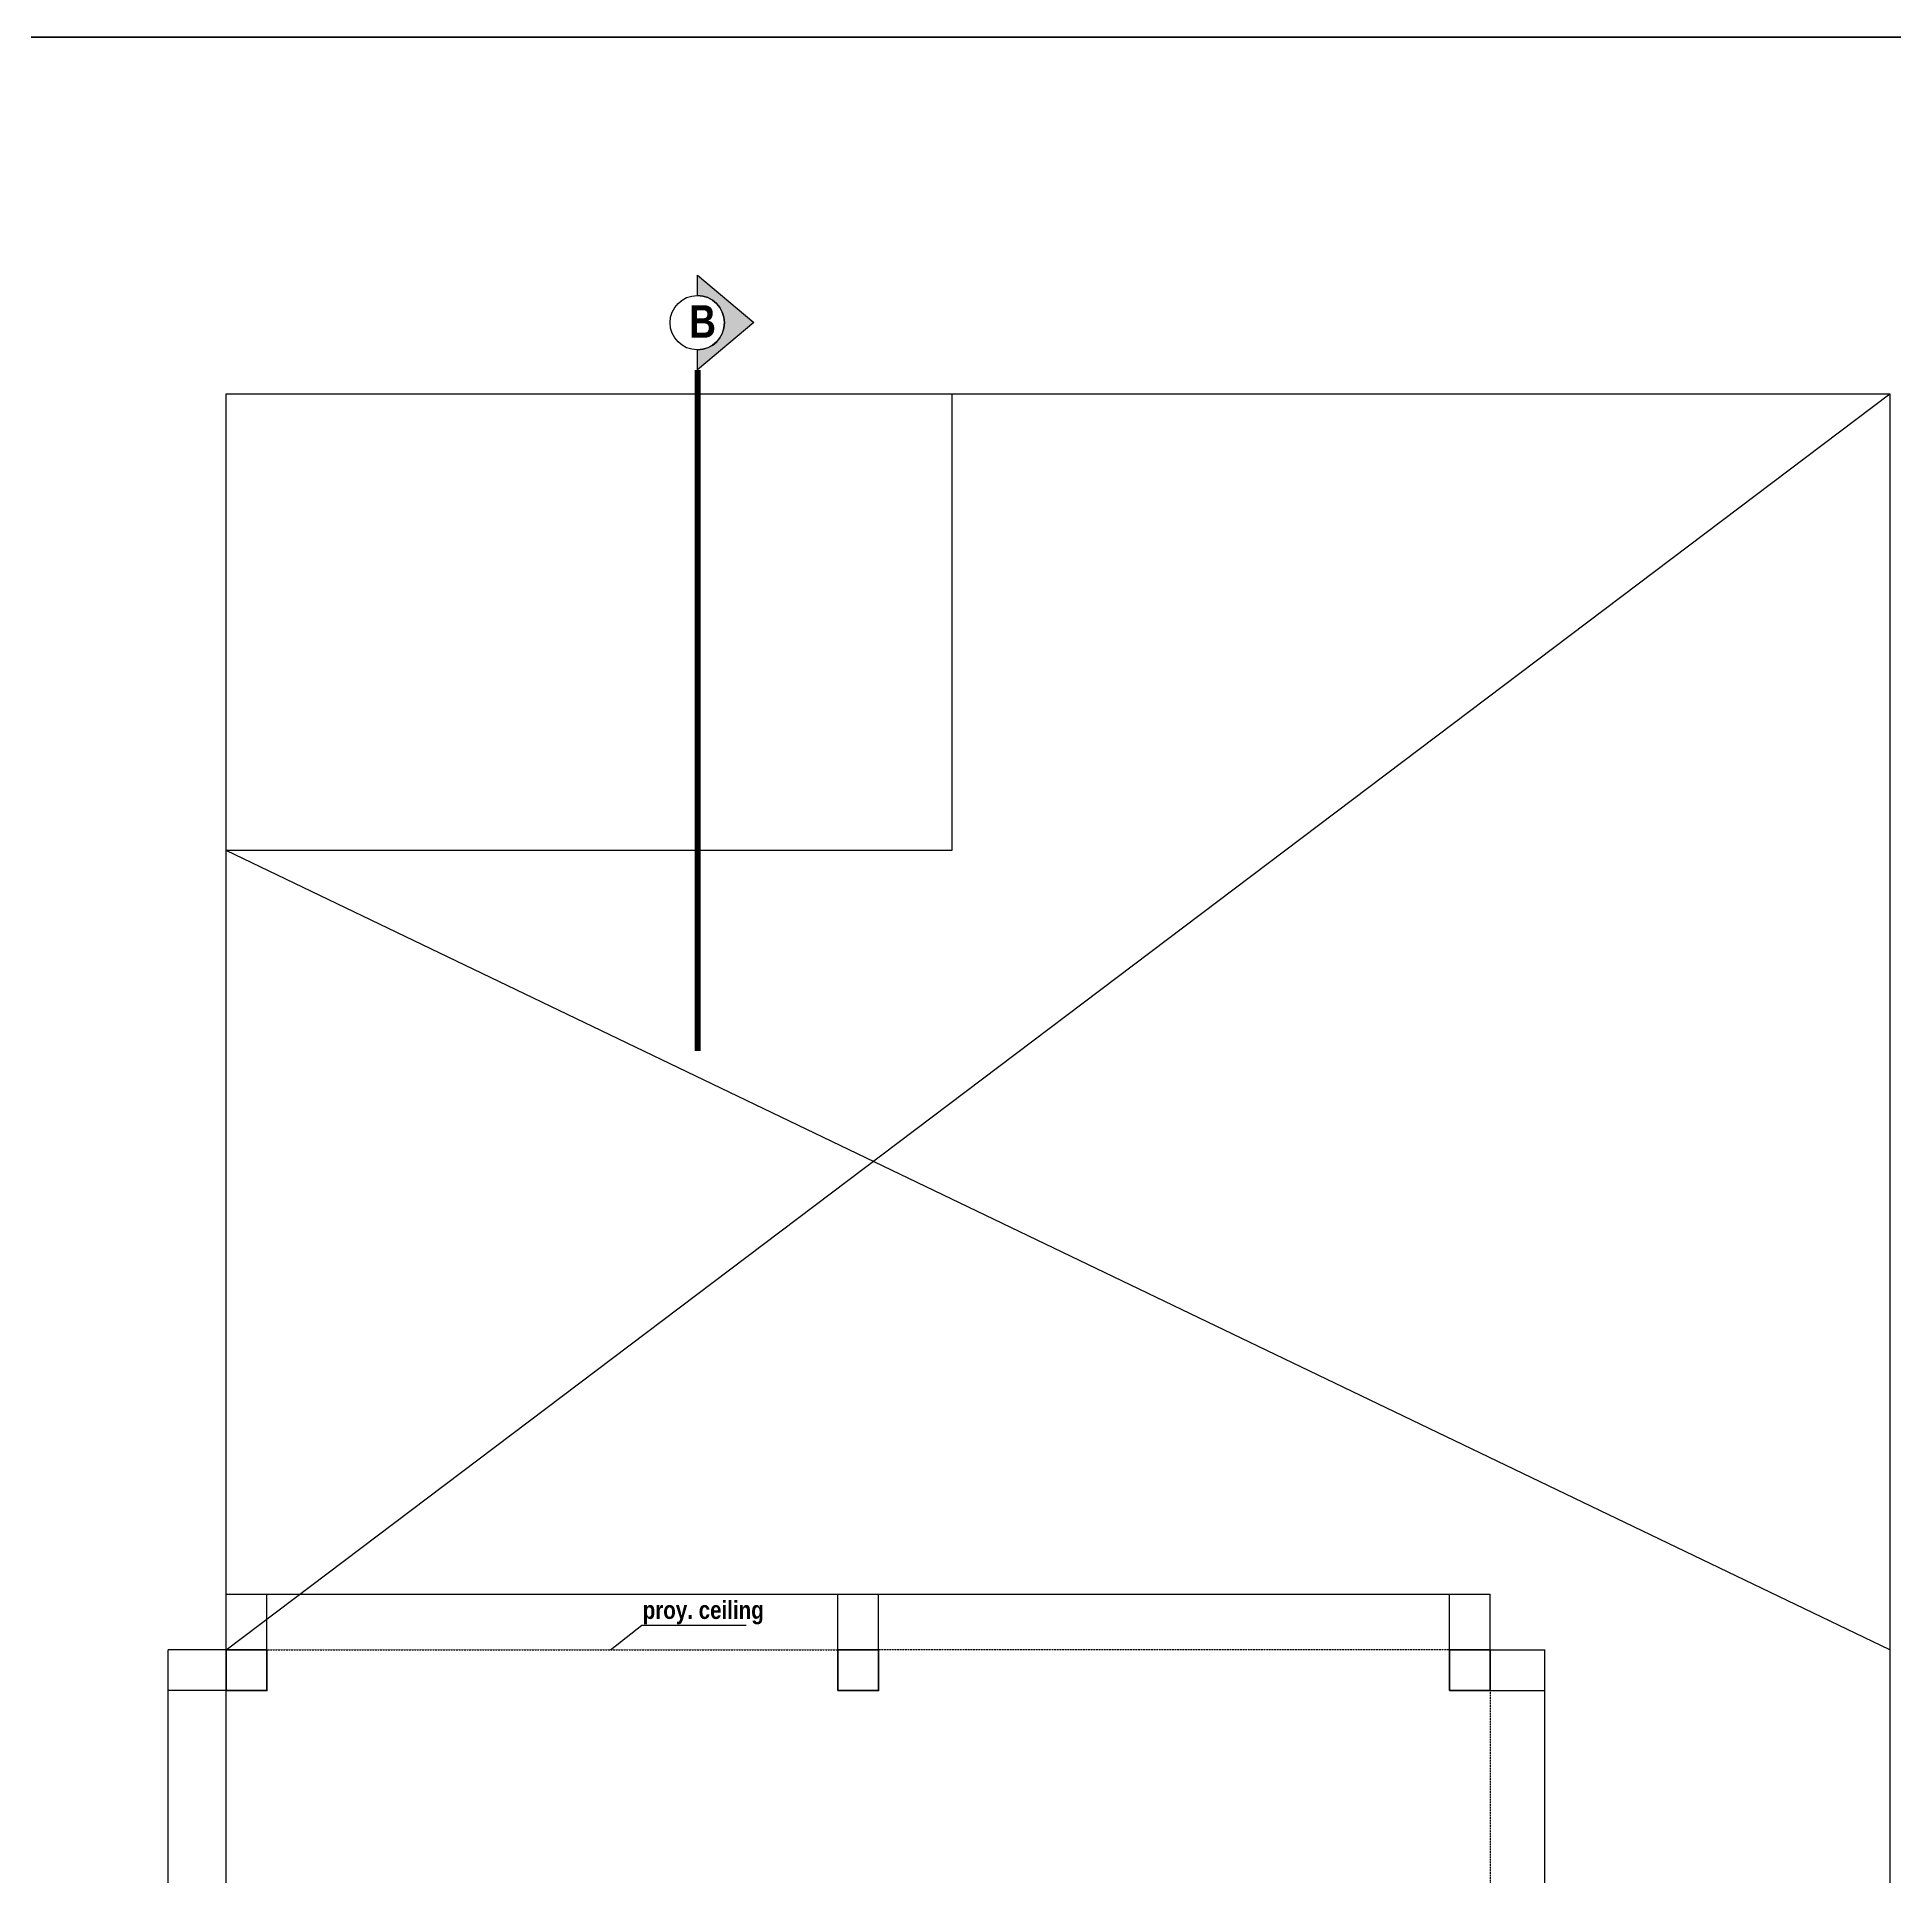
# Model space of a CAD drawing. Header units: millimetres. Extents: x -249630 to 95394, y -188036 to 109963.
# Drawn here: x -85220 to -70983, y 46676 to 60774 of the extents above; entities that cross this region are included whole.
import ezdxf

# ---------------------------------------------------------------- set-up
doc = ezdxf.new("R2010")
doc.units = ezdxf.units.MM
doc.header["$PDMODE"] = 2
doc.linetypes.add('ACAD_ISO04W100', pattern=[30, 24, -3, 0, -3])
doc.linetypes.add('DASHED2', pattern=[9.525, 6.35, -3.175])
for name, color, linetype in [('cotas', 1, 'Continuous'), ('Layer2', 8, 'Continuous'), ('Layer3', 3, 'Continuous'), ('SOMBRA', 252, 'Continuous'), ('TEXTOS', 11, 'Continuous'), ('VEREDA', 1, 'Continuous')]:
    doc.layers.add(name, color=color, linetype=linetype)
doc.layers.add('MUROS', color=6, linetype='Continuous', lineweight=60)
doc.styles.add('COTAS', font='arial.ttf', dxfattribs={"width": 1.1})
doc.styles.add('DESCRIPCION(E)', font='swisscbi.ttf', dxfattribs={"width": 1.1, "oblique": 15, "height": 0.15})
doc.styles.add('SUBTITULOS', font='swisscbi.ttf', dxfattribs={"oblique": 15, "height": 0.2})
doc.dimstyles.new('COTA1-50', dxfattribs={"dimscale": 0.5, "dimtxt": 0.22, "dimasz": 0.12, "dimexe": 0.08, "dimexo": 0.05, "dimgap": 0.076, "dimtad": 2, "dimzin": 4, "dimdsep": 46, "dimtxsty": 'COTAS', "dimblk": 'ARCHTICK', "dimcen": -0.1, "dimclrd": 141, "dimclre": 141, "dimclrt": 11, "dimadec": 0, "dimazin": 0, "dimtfac": 1, "dimtix": 1, "dimtmove": 1, "dimatfit": 3, "dimfxl": 1, "dimtolj": 1, "dimtzin": 0, "dimarcsym": 0})

# ---------------------------------------------------------------- blocks, each defined once
blk = doc.blocks.new('_ArchTick')
at = {"color": 0, "linetype": 'ByBlock', "const_width": 0.15}
blk.add_lwpolyline([(-0.5, -0.5), (0.5, 0.5)], dxfattribs=at)
blk = doc.blocks.new('*D102')
at = {"layer": 'cotas', "color": 141, "lineweight": -2, "transparency": 16777216}
for p, q in [((-83771, 48103), (-84215, 48103)), ((-84215, 45853), (-84215, 48103)), ((-83771, 45853), (-84215, 45853))]:
    blk.add_line(p, q, dxfattribs=at)
at = {"layer": 'Defpoints', "color": 0, "transparency": 16777216}
for p in [(-84215, 48103), (-83771, 48103), (-83771, 45853)]:
    blk.add_point(p, dxfattribs=at)
at = {"layer": 'cotas', "color": 141, "lineweight": -2, "transparency": 16777216, "xscale": 0.06, "yscale": 0.06, "zscale": 0.06}
for p, rotation in [((-84215, 48103), 90), ((-84215, 45853), 270)]:
    blk.add_blockref('_ArchTick', p, dxfattribs=dict(at, rotation=rotation))
at = {"layer": 'cotas', "color": 11, "transparency": 16777216, "insert": (-84215, 46978), "char_height": 0.11, "attachment_point": 5, "rotation": 90, "style": 'COTAS'}
blk.add_mtext('\\A1;2250.00', dxfattribs=at)
blk = doc.blocks.new('*D103')
at = {"layer": 'cotas', "color": 141, "lineweight": -2, "transparency": 16777216}
for p, q in [((-83771, 48415), (-84215, 48415)), ((-84215, 48103), (-84215, 48415)), ((-83771, 48103), (-84215, 48103))]:
    blk.add_line(p, q, dxfattribs=at)
at = {"layer": 'Defpoints', "color": 0, "transparency": 16777216}
for p in [(-84215, 48415), (-83771, 48415), (-83771, 48103)]:
    blk.add_point(p, dxfattribs=at)
at = {"layer": 'cotas', "color": 141, "lineweight": -2, "transparency": 16777216, "xscale": 0.06, "yscale": 0.06, "zscale": 0.06}
for p, rotation in [((-84215, 48415), 90), ((-84215, 48103), 270)]:
    blk.add_blockref('_ArchTick', p, dxfattribs=dict(at, rotation=rotation))
at = {"layer": 'cotas', "color": 11, "transparency": 16777216, "insert": (-84215, 48259), "char_height": 0.11, "attachment_point": 5, "rotation": 90, "style": 'COTAS'}
blk.add_mtext('\\A1;312.50', dxfattribs=at)
blk = doc.blocks.new('*D104')
at = {"layer": 'cotas', "color": 141, "lineweight": -2, "transparency": 16777216}
for p, q in [((-83771, 48415), (-83771, 48843)), ((-83771, 48843), (-83459, 48843)), ((-83459, 48415), (-83459, 48843))]:
    blk.add_line(p, q, dxfattribs=at)
at = {"layer": 'Defpoints', "color": 0, "transparency": 16777216}
for p in [(-83459, 48843), (-83771, 48415), (-83459, 48415)]:
    blk.add_point(p, dxfattribs=at)
at = {"layer": 'cotas', "color": 141, "lineweight": -2, "transparency": 16777216, "xscale": 0.06, "yscale": 0.06, "zscale": 0.06, "rotation": 180}
blk.add_blockref('_ArchTick', (-83771, 48843), dxfattribs=at)
at = {"layer": 'cotas', "color": 141, "lineweight": -2, "transparency": 16777216, "xscale": 0.06, "yscale": 0.06, "zscale": 0.06}
blk.add_blockref('_ArchTick', (-83459, 48843), dxfattribs=at)
at = {"layer": 'cotas', "color": 11, "transparency": 16777216, "insert": (-83615, 48843), "char_height": 0.11, "attachment_point": 5, "style": 'COTAS'}
blk.add_mtext('\\A1;312.50', dxfattribs=at)
blk = doc.blocks.new('*D105')
at = {"layer": 'cotas', "color": 141, "lineweight": -2, "transparency": 16777216}
for p, q in [((-83459, 48415), (-83459, 48843)), ((-83459, 48843), (-79084, 48843)), ((-79084, 48415), (-79084, 48843))]:
    blk.add_line(p, q, dxfattribs=at)
at = {"layer": 'Defpoints', "color": 0, "transparency": 16777216}
for p in [(-79084, 48843), (-83459, 48415), (-79084, 48415)]:
    blk.add_point(p, dxfattribs=at)
at = {"layer": 'cotas', "color": 141, "lineweight": -2, "transparency": 16777216, "xscale": 0.06, "yscale": 0.06, "zscale": 0.06, "rotation": 180}
blk.add_blockref('_ArchTick', (-83459, 48843), dxfattribs=at)
at = {"layer": 'cotas', "color": 141, "lineweight": -2, "transparency": 16777216, "xscale": 0.06, "yscale": 0.06, "zscale": 0.06}
blk.add_blockref('_ArchTick', (-79084, 48843), dxfattribs=at)
at = {"layer": 'cotas', "color": 11, "transparency": 16777216, "insert": (-81271, 48843), "char_height": 0.11, "attachment_point": 5, "style": 'COTAS'}
blk.add_mtext('\\A1;4375.00', dxfattribs=at)
blk = doc.blocks.new('*D106')
at = {"layer": 'cotas', "color": 141, "lineweight": -2, "transparency": 16777216}
for p, q in [((-79084, 48415), (-79084, 48843)), ((-79084, 48843), (-78771, 48843)), ((-78771, 48415), (-78771, 48843))]:
    blk.add_line(p, q, dxfattribs=at)
at = {"layer": 'Defpoints', "color": 0, "transparency": 16777216}
for p in [(-78771, 48843), (-79084, 48415), (-78771, 48415)]:
    blk.add_point(p, dxfattribs=at)
at = {"layer": 'cotas', "color": 141, "lineweight": -2, "transparency": 16777216, "xscale": 0.06, "yscale": 0.06, "zscale": 0.06, "rotation": 180}
blk.add_blockref('_ArchTick', (-79084, 48843), dxfattribs=at)
at = {"layer": 'cotas', "color": 141, "lineweight": -2, "transparency": 16777216, "xscale": 0.06, "yscale": 0.06, "zscale": 0.06}
blk.add_blockref('_ArchTick', (-78771, 48843), dxfattribs=at)
at = {"layer": 'cotas', "color": 11, "transparency": 16777216, "insert": (-78928, 48843), "char_height": 0.11, "attachment_point": 5, "style": 'COTAS'}
blk.add_mtext('\\A1;312.50', dxfattribs=at)
blk = doc.blocks.new('*D107')
at = {"layer": 'cotas', "color": 141, "lineweight": -2, "transparency": 16777216}
for p, q in [((-78771, 48415), (-78771, 48843)), ((-78771, 48843), (-74396, 48843)), ((-74396, 48415), (-74396, 48843))]:
    blk.add_line(p, q, dxfattribs=at)
at = {"layer": 'Defpoints', "color": 0, "transparency": 16777216}
for p in [(-74396, 48843), (-78771, 48415), (-74396, 48415)]:
    blk.add_point(p, dxfattribs=at)
at = {"layer": 'cotas', "color": 141, "lineweight": -2, "transparency": 16777216, "xscale": 0.06, "yscale": 0.06, "zscale": 0.06, "rotation": 180}
blk.add_blockref('_ArchTick', (-78771, 48843), dxfattribs=at)
at = {"layer": 'cotas', "color": 141, "lineweight": -2, "transparency": 16777216, "xscale": 0.06, "yscale": 0.06, "zscale": 0.06}
blk.add_blockref('_ArchTick', (-74396, 48843), dxfattribs=at)
at = {"layer": 'cotas', "color": 11, "transparency": 16777216, "insert": (-76584, 48843), "char_height": 0.11, "attachment_point": 5, "style": 'COTAS'}
blk.add_mtext('\\A1;4375.00', dxfattribs=at)
blk = doc.blocks.new('*D108')
at = {"layer": 'cotas', "color": 141, "lineweight": -2, "transparency": 16777216}
for p, q in [((-74396, 48415), (-74396, 48843)), ((-74396, 48843), (-74084, 48843)), ((-74084, 48415), (-74084, 48843))]:
    blk.add_line(p, q, dxfattribs=at)
at = {"layer": 'Defpoints', "color": 0, "transparency": 16777216}
for p in [(-74084, 48843), (-74396, 48415), (-74084, 48415)]:
    blk.add_point(p, dxfattribs=at)
at = {"layer": 'cotas', "color": 141, "lineweight": -2, "transparency": 16777216, "xscale": 0.06, "yscale": 0.06, "zscale": 0.06, "rotation": 180}
blk.add_blockref('_ArchTick', (-74396, 48843), dxfattribs=at)
at = {"layer": 'cotas', "color": 141, "lineweight": -2, "transparency": 16777216, "xscale": 0.06, "yscale": 0.06, "zscale": 0.06}
blk.add_blockref('_ArchTick', (-74084, 48843), dxfattribs=at)
at = {"layer": 'cotas', "color": 11, "transparency": 16777216, "insert": (-74240, 48843), "char_height": 0.11, "attachment_point": 5, "style": 'COTAS'}
blk.add_mtext('\\A1;312.50', dxfattribs=at)
blk = doc.blocks.new('*D125')
at = {"layer": 'cotas', "color": 141, "lineweight": -2, "transparency": 16777216}
for p, q in [((-74084, 48103), (-73666, 48103)), ((-73666, 45853), (-73666, 48103)), ((-74084, 45853), (-73666, 45853))]:
    blk.add_line(p, q, dxfattribs=at)
at = {"layer": 'Defpoints', "color": 0, "transparency": 16777216}
for p in [(-74084, 48103), (-73666, 48103), (-74084, 45853)]:
    blk.add_point(p, dxfattribs=at)
at = {"layer": 'cotas', "color": 141, "lineweight": -2, "transparency": 16777216, "xscale": 0.06, "yscale": 0.06, "zscale": 0.06}
for p, rotation in [((-73666, 48103), 90), ((-73666, 45853), 270)]:
    blk.add_blockref('_ArchTick', p, dxfattribs=dict(at, rotation=rotation))
at = {"layer": 'cotas', "color": 11, "transparency": 16777216, "insert": (-73666, 46978), "char_height": 0.11, "attachment_point": 5, "rotation": 90, "style": 'COTAS'}
blk.add_mtext('\\A1;2250.00', dxfattribs=at)
blk = doc.blocks.new('*D126')
at = {"layer": 'cotas', "color": 141, "lineweight": -2, "transparency": 16777216}
for p, q in [((-74084, 48415), (-73666, 48415)), ((-73666, 48103), (-73666, 48415)), ((-74084, 48103), (-73666, 48103))]:
    blk.add_line(p, q, dxfattribs=at)
at = {"layer": 'Defpoints', "color": 0, "transparency": 16777216}
for p in [(-74084, 48415), (-73666, 48415), (-74084, 48103)]:
    blk.add_point(p, dxfattribs=at)
at = {"layer": 'cotas', "color": 141, "lineweight": -2, "transparency": 16777216, "xscale": 0.06, "yscale": 0.06, "zscale": 0.06}
for p, rotation in [((-73666, 48415), 90), ((-73666, 48103), 270)]:
    blk.add_blockref('_ArchTick', p, dxfattribs=dict(at, rotation=rotation))
at = {"layer": 'cotas', "color": 11, "transparency": 16777216, "insert": (-73666, 48259), "char_height": 0.11, "attachment_point": 5, "rotation": 90, "style": 'COTAS'}
blk.add_mtext('\\A1;312.50', dxfattribs=at)

msp = doc.modelspace()

# ---------------------------------------------------------------- hatches: boundary and pattern name
at = {"layer": 'SOMBRA'}
h = msp.add_hatch(color=252, dxfattribs=at)
h.dxf.hatch_style = 1
edge = h.paths.add_edge_path()
edge.add_line((-80160.101, 58794.121), (-80160.101, 58949.895))
edge.add_line((-80160.101, 58949.895), (-79728.226, 58588.097))
edge.add_line((-79728.226, 58588.097), (-80157.59, 58223.786))
edge.add_line((-80157.59, 58223.786), (-80157.59, 58377.353))
edge.add_arc((-80160.944, 58585.724), 208.398, 270.9222885, 449.7679954)

# ---------------------------------------------------------------- linework, layer by layer
at = {"layer": 'Layer2'}
for points in [[(-83771.318, 48415.273), (-71021.318, 58040.273)], [(-71021.318, 48415.273), (-83771.318, 54540.273)]]:
    msp.add_lwpolyline(points, dxfattribs=at)
at = {"layer": 'Layer3', "color": 3}
msp.add_lwpolyline([(-80160.101, 58794.121), (-80160.101, 58949.895), (-79728.226, 58588.097), (-80157.59, 58223.786), (-80157.59, 58377.353, 0.989977288), (-80160.101, 58794.121, 0.988024268)], format="xyb", dxfattribs=at)
at = {"layer": 'Layer3', "linetype": 'ACAD_ISO04W100', "ltscale": 0.025, "const_width": 43.75}
msp.add_lwpolyline([(-80157.59, 58223.786), (-80157.59, 53005.153)], dxfattribs=at)
at = {"layer": 'Layer3'}
msp.add_lwpolyline([(-78208.818, 54540.273), (-83771.318, 54540.273), (-83771.318, 58040.273), (-78208.818, 58040.273)], close=True, dxfattribs=at)
at = {"layer": 'Layer3', "color": 3}
msp.add_circle((-80160.944, 58585.724), 208.398, dxfattribs=at)
at = {"layer": 'MUROS'}
for points in [[(-100852.68, 23273.832), (-44521.546, 23273.832), (-44521.546, 60773.832), (-100852.68, 60773.832)], [(-83771.318, 48102.773), (-83458.818, 48102.773), (-83458.818, 48415.273), (-83771.318, 48415.273)], [(-79083.818, 48102.773), (-78771.318, 48102.773), (-78771.318, 48415.273), (-79083.818, 48415.273)], [(-74396.318, 48102.773), (-74083.818, 48102.773), (-74083.818, 48415.273), (-74396.318, 48415.273)]]:
    msp.add_lwpolyline(points, close=True, dxfattribs=at)
at = {"layer": 'VEREDA'}
for p, q in [((-78208.818, 58040.273), (-71021.318, 58040.273)), ((-71021.318, 58040.273), (-71021.318, 36915.273)), ((-83771.318, 45540.273), (-83771.318, 54540.273))]:
    msp.add_line(p, q, dxfattribs=at)
at = {"layer": 'VEREDA', "linetype": 'DASHED2', "ltscale": 0.025}
for points in [[(-83458.818, 48415.273), (-79083.818, 48415.273)], [(-74396.318, 48415.273), (-78771.318, 48415.273)], [(-74083.818, 48102.773), (-74083.818, 45852.773)]]:
    msp.add_lwpolyline(points, dxfattribs=at)

# ---------------------------------------------------------------- texts
at = {"layer": 'TEXTOS', "color": 5, "linetype": 'ByBlock', "style": 'SUBTITULOS'}
msp.add_text('B', height=249.375, dxfattribs=at).set_placement((-80223.702, 58470.459))
at = {"layer": 'TEXTOS', "linetype": 'ByBlock', "style": 'DESCRIPCION(E)'}
msp.add_text('proy. ceiling ', height=137.5, dxfattribs=at).set_placement((-80578.776, 48652.145))

# ---------------------------------------------------------------- dimensions: what is measured, and where the dimension line sits
at = {"layer": 'cotas'}
for base, p1, p2, picture, middle in [((-83458.818, 48842.878), (-83771.318, 48415.273), (-83458.818, 48415.273), '*D104', (-83615.068, 48842.972)), ((-79083.818, 48842.878), (-83458.818, 48415.273), (-79083.818, 48415.273), '*D105', (-81271.318, 48842.972)), ((-78771.318, 48842.878), (-79083.818, 48415.273), (-78771.318, 48415.273), '*D106', (-78927.568, 48842.972)), ((-74396.318, 48842.878), (-78771.318, 48415.273), (-74396.318, 48415.273), '*D107', (-76583.818, 48842.972)), ((-74083.818, 48842.878), (-74396.318, 48415.273), (-74083.818, 48415.273), '*D108', (-74240.068, 48842.972))]:
    dim = msp.add_linear_dim(base=base, p1=p1, p2=p2, dimstyle='COTA1-50', dxfattribs=at)
    dim.commit()
    dim.dimension.update_dxf_attribs({"geometry": picture, "text_midpoint": middle})
for base, p1, p2, picture, middle in [((-84214.841, 48415.273), (-83771.318, 48102.773), (-83771.318, 48415.273), '*D103', (-84214.935, 48259.023)), ((-73666.351, 48415.273), (-74083.818, 48102.773), (-74083.818, 48415.273), '*D126', (-73666.256, 48259.023)), ((-84214.841, 48102.773), (-83771.318, 45852.773), (-83771.318, 48102.773), '*D102', (-84214.935, 46977.773)), ((-73666.351, 48102.773), (-74083.818, 45852.773), (-74083.818, 48102.773), '*D125', (-73666.257, 46977.773))]:
    dim = msp.add_linear_dim(base=base, p1=p1, p2=p2, angle=90, dimstyle='COTA1-50', dxfattribs=at)
    dim.commit()
    dim.dimension.update_dxf_attribs({"geometry": picture, "text_midpoint": middle})

# ---------------------------------------------------------------- leaders
msp.add_leader([(-80826.069, 48415.273), (-80585.419, 48603.432), (-79784.809, 48603.432)], dimstyle='COTA1-50', override={"dimgap": 0.076, "dimtad": 0}, dxfattribs=at)

doc.saveas('drawing.dxf')
